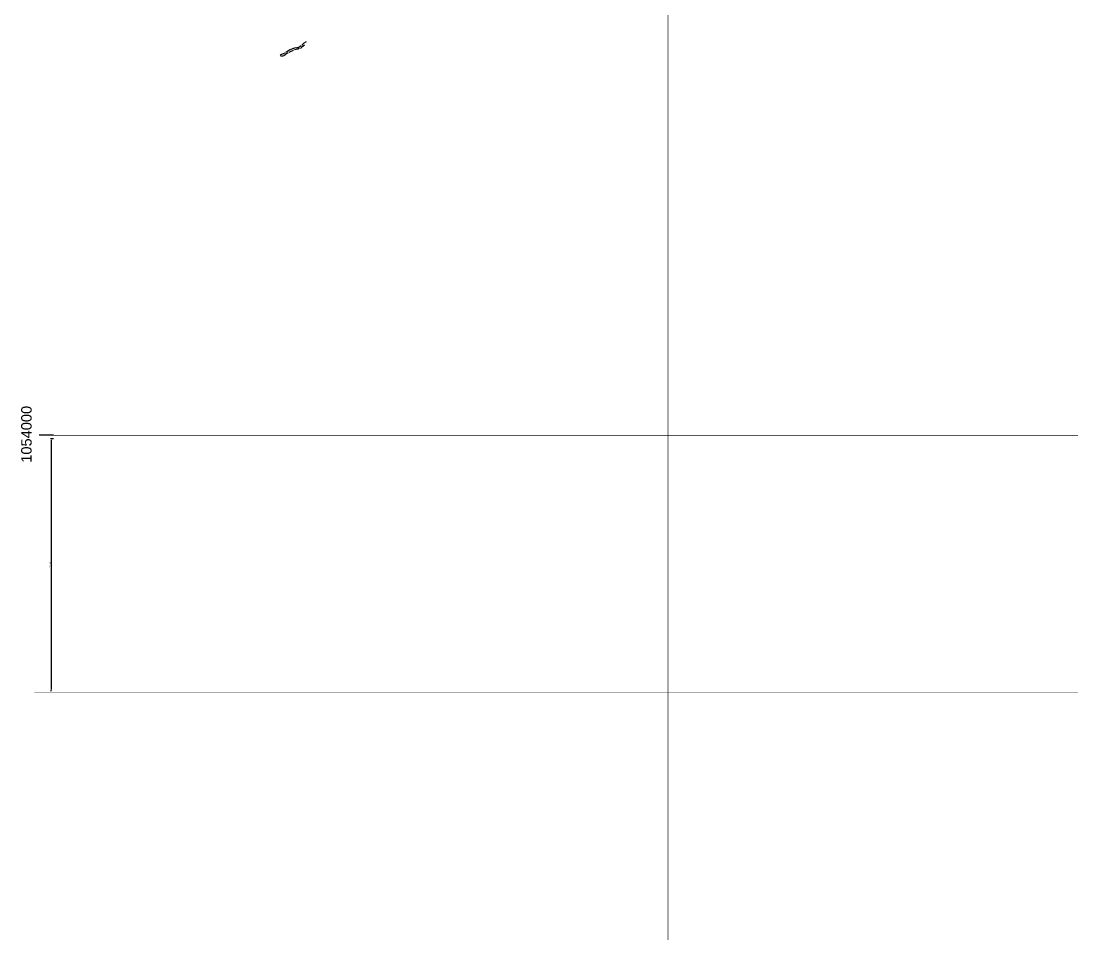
# Model space of a CAD drawing. Header units: millimetres. Extents: x -3588 to 75209, y -3737 to 38254.
# Drawn here: x 20559 to 22651, y 4872 to 6689 of the extents above; entities that cross this region are included whole.
import ezdxf

# ---------------------------------------------------------------- set-up
doc = ezdxf.new("R2010")
doc.units = ezdxf.units.MM
doc.layers.add('P', color=253, linetype='Continuous')
doc.layers.add('T', color=7, linetype='Continuous')
doc.dimstyles.new('ISO-25', dxfattribs={"dimtxt": 2.5, "dimasz": 2.5, "dimexe": 1.25, "dimexo": 0.625, "dimtad": 1, "dimtxsty": 'Standard', "dimcen": 2.5, "dimadec": 0, "dimazin": 0, "dimtfac": 1, "dimtmove": 0, "dimatfit": 3, "dimfxl": 1, "dimarcsym": 0})

# ---------------------------------------------------------------- blocks, each defined once
blk = doc.blocks.new('*D327')
at = {"color": 0, "lineweight": -2, "transparency": 16777216}
for p, q in [((20623.3, 5857.5), (20617.8, 5857.5)), ((20619, 5855), (20619, 5358.7)), ((20619.3, 5356.2), (20617.8, 5356.2))]:
    blk.add_line(p, q, dxfattribs=at)
at = {"color": 0, "transparency": 16777216}
for points in [[(20618.6, 5855), (20619.4, 5855), (20619, 5857.5)], [(20618.6, 5358.7), (20619.4, 5358.7), (20619, 5356.2)]]:
    blk.add_solid(points, dxfattribs=at)
at = {"layer": 'Defpoints', "color": 0, "transparency": 16777216}
for p in [(20624, 5857.5), (20619, 5356.2), (20619.9, 5356.2)]:
    blk.add_point(p, dxfattribs=at)
at = {"color": 0, "transparency": 16777216, "insert": (20616.9, 5606.8), "char_height": 2.5, "attachment_point": 5, "rotation": 90}
blk.add_mtext('501,29', dxfattribs=at)

msp = doc.modelspace()

# ---------------------------------------------------------------- linework, layer by layer
at = {"layer": 'P', "const_width": 1.2}
msp.add_lwpolyline([(21846.811, -785.456), (21846.811, 8540.772)], dxfattribs=at)
at = {"layer": 'P'}
for points in [[(21105.807, 6635.61), (21101.566, 6634.202), (21100.446, 6634.202), (21094.796, 6631.657)], [(21112.576, 6634.202), (21109.76, 6632.777), (21102.974, 6631.657)], [(21116.529, 6639.563), (21112.576, 6637.018), (21109.76, 6635.61), (21107.215, 6635.61)], [(21123.299, 6640.971), (21117.938, 6637.018), (21115.121, 6634.202)], [(21126.132, 6647.741), (21121.891, 6645.212), (21117.938, 6640.971)], [(21084.074, 6624.888), (21077.288, 6622.055), (21074.472, 6620.647)], [(21080.121, 6619.238), (21078.697, 6619.238), (21075.88, 6618.102)], [(21090.843, 6624.888), (21089.435, 6624.888), (21085.482, 6622.055), (21081.241, 6619.238)], [(21093.66, 6631.657), (21088.027, 6627.416), (21085.482, 6626.008)], [(21101.566, 6630.249), (21100.446, 6630.249), (21094.796, 6627.416), (21092.252, 6626.008)], [(20623.375, 5864.679), (20594.856, 5864.679)]]:
    msp.add_lwpolyline(points, dxfattribs=at)
at = {"layer": 'P', "color": 254, "const_width": 1.2}
for points in [[(20623.375, 5864.679), (35824.005, 5864.679)], [(20585.112, 5353.404), (35785.743, 5353.404)]]:
    msp.add_lwpolyline(points, dxfattribs=at)

# ---------------------------------------------------------------- texts
at = {"layer": 'T', "insert": (20559.088, 5809.963), "char_height": 20.80483, "attachment_point": 1, "rotation": 90}
msp.add_mtext('{\\fArial|b0|i0|c0|p18;1054000}', dxfattribs=at)

# ---------------------------------------------------------------- dimensions: what is measured, and where the dimension line sits
dim = msp.add_linear_dim(base=(20619.026, 5356.19), p1=(20623.955, 5857.48), p2=(20619.913, 5356.19), angle=90, dimstyle='ISO-25')
dim.commit()
dim.dimension.update_dxf_attribs({"geometry": '*D327', "text_midpoint": (20616.943, 5606.835)})

doc.saveas('drawing.dxf')
